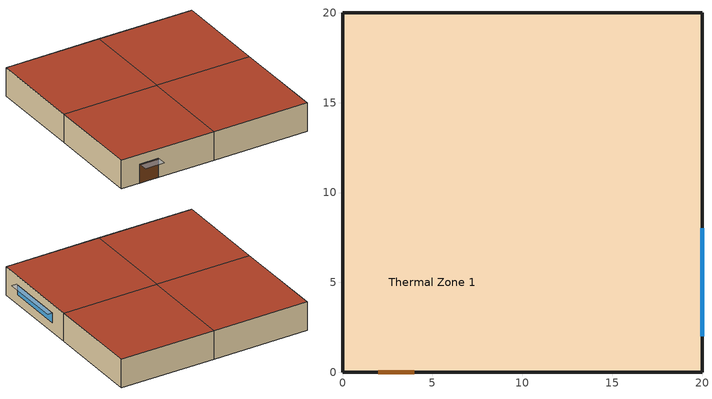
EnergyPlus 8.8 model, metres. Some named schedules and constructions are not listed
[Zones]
Thermal Zone 1
 floor ground (Slab): 0,0 0,10 10,10 10,0 z0; 0,10 0,20 10,20 10,10 z0; 10,10 10,20 20,20 20,10 z0; 10,0 10,10 20,10 20,0 z0
 wall outside (Exterior Wall): 10,0 20,0 20,10 20,20 10,20 0,20 0,10 0,0 10,0 z0:3
 window (Exterior Window): 20,2 20,8 z1:2
 door (Exterior Door): 2,0 4,0 z0:2
 roof outside (Exterior Roof): 20,0 20,10 10,10 10,0 z3; 10,10 10,20 0,20 0,10 z3; 20,10 20,20 10,20 10,10 z3; 10,0 10,10 0,10 0,0 z3
shading: 2,0 2,-1 4,-1 4,0 z2; 20,8.1 20,1.9 20.55,1.9 20.55,8.1 z2.1
[Building]
Building 1
[Zone]
Thermal Zone 1: Part of Total Floor Area=Yes
[InternalMass]
Interior Partition Surface 1: Construction=Interior Partition; Zone=Thermal Zone 1; Surface Area {m2}=6
[ElectricEquipment]
Printer: Zone or ZoneList=Thermal Zone 1; Schedule=Medium Office Electric Equipment Schedule; Design Level Calculation Method=EquipmentLevel; Design Level {W}=200
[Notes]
This is not a fully running example model. Just snippets.
